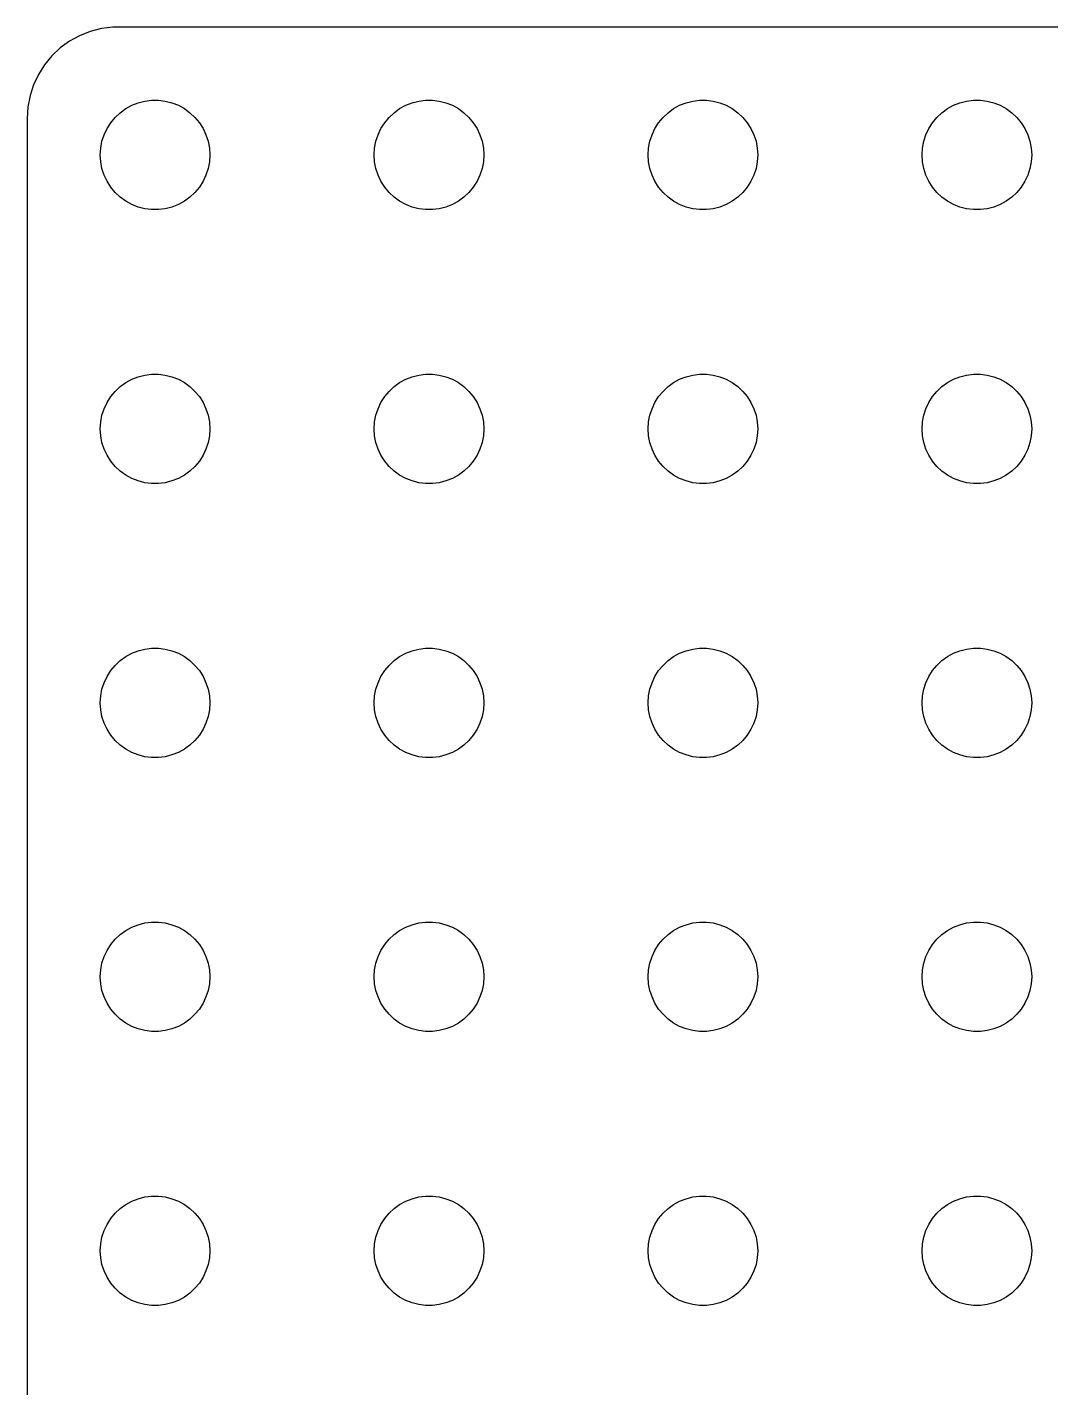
# Model space of a CAD drawing. Header units: metres. Extents: x -104 to 104, y -74 to 74.
# Drawn here: x -104.5 to -48.5, y 0 to 74.5 of the extents above; entities that cross this region are included whole.
import ezdxf

# ---------------------------------------------------------------- set-up
doc = ezdxf.new("R2010")
doc.units = ezdxf.units.M

msp = doc.modelspace()

# ---------------------------------------------------------------- linework, layer by layer
for p, q in [((-101.629, 74.0241), (-102.179, 73.7216)), ((-101.045, 74.2553), (-101.629, 74.0241)), ((-100.437, 74.4114), (-101.045, 74.2553)), ((-99.8139, 74.4901), (-100.437, 74.4114)), ((99.8139, 74.4901), (-99.8139, 74.4901)), ((-102.687, 73.3526), (-103.145, 72.9227)), ((-102.179, 73.7216), (-102.687, 73.3526)), ((-103.545, 72.4389), (-103.882, 71.9088)), ((-103.145, 72.9227), (-103.545, 72.4389)), ((-103.882, 71.9088), (-104.149, 71.3406)), ((-104.149, 71.3406), (-104.343, 70.7434)), ((-104.461, 70.1267), (-104.5, 69.5)), ((-104.343, 70.7434), (-104.461, 70.1267)), ((-99.4123, 69.8115), (-99.1075, 70.033)), ((-99.1075, 70.033), (-98.7773, 70.2145)), ((-98.7773, 70.2145), (-98.427, 70.3532)), ((-98.427, 70.3532), (-98.0621, 70.4469)), ((-98.0621, 70.4469), (-97.6884, 70.4941)), ((-97.6884, 70.4941), (-97.3116, 70.4941)), ((-97.3116, 70.4941), (-96.9379, 70.4469)), ((-96.9379, 70.4469), (-96.573, 70.3532)), ((-96.573, 70.3532), (-96.2227, 70.2145)), ((-96.2227, 70.2145), (-95.8925, 70.033)), ((-95.8925, 70.033), (-95.5877, 69.8115)), ((-84.4123, 69.8115), (-84.1075, 70.033)), ((-84.1075, 70.033), (-83.7773, 70.2145)), ((-83.7773, 70.2145), (-83.427, 70.3532)), ((-83.427, 70.3532), (-83.0621, 70.4469)), ((-83.0621, 70.4469), (-82.6884, 70.4941)), ((-82.6884, 70.4941), (-82.3116, 70.4941)), ((-82.3116, 70.4941), (-81.9379, 70.4469)), ((-81.9379, 70.4469), (-81.573, 70.3532)), ((-81.573, 70.3532), (-81.2227, 70.2145)), ((-81.2227, 70.2145), (-80.8925, 70.033)), ((-80.8925, 70.033), (-80.5877, 69.8115)), ((-69.4123, 69.8115), (-69.1075, 70.033)), ((-69.1075, 70.033), (-68.7773, 70.2145)), ((-68.7773, 70.2145), (-68.427, 70.3532)), ((-68.427, 70.3532), (-68.0621, 70.4469)), ((-68.0621, 70.4469), (-67.6884, 70.4941)), ((-67.6884, 70.4941), (-67.3116, 70.4941)), ((-67.3116, 70.4941), (-66.9379, 70.4469)), ((-66.9379, 70.4469), (-66.573, 70.3532)), ((-66.573, 70.3532), (-66.2227, 70.2145)), ((-66.2227, 70.2145), (-65.8925, 70.033)), ((-65.8925, 70.033), (-65.5877, 69.8115)), ((-54.4123, 69.8115), (-54.1075, 70.033)), ((-54.1075, 70.033), (-53.7773, 70.2145)), ((-53.7773, 70.2145), (-53.427, 70.3532)), ((-53.427, 70.3532), (-53.0621, 70.4469)), ((-53.0621, 70.4469), (-52.6884, 70.4941)), ((-52.6884, 70.4941), (-52.3116, 70.4941)), ((-52.3116, 70.4941), (-51.9379, 70.4469)), ((-51.9379, 70.4469), (-51.5729, 70.3532)), ((-51.5729, 70.3532), (-51.2227, 70.2145)), ((-51.2227, 70.2145), (-50.8925, 70.033)), ((-50.8925, 70.033), (-50.5877, 69.8115)), ((-104.5, 69.5), (-104.5, -69.5)), ((-99.927, 69.2634), (-99.6869, 69.5536)), ((-99.6869, 69.5536), (-99.4123, 69.8115)), ((-95.5877, 69.8115), (-95.3131, 69.5536)), ((-95.3131, 69.5536), (-95.073, 69.2634)), ((-84.927, 69.2634), (-84.6869, 69.5536)), ((-84.6869, 69.5536), (-84.4123, 69.8115)), ((-80.5877, 69.8115), (-80.3131, 69.5536)), ((-80.3131, 69.5536), (-80.073, 69.2634)), ((-69.927, 69.2634), (-69.6869, 69.5536)), ((-69.6869, 69.5536), (-69.4123, 69.8115)), ((-65.5877, 69.8115), (-65.3131, 69.5536)), ((-65.3131, 69.5536), (-65.073, 69.2634)), ((-54.927, 69.2634), (-54.6869, 69.5536)), ((-54.6869, 69.5536), (-54.4123, 69.8115)), ((-50.5877, 69.8115), (-50.3131, 69.5536)), ((-50.3131, 69.5536), (-50.0729, 69.2634)), ((-100.406, 68.2461), (-100.289, 68.6044)), ((-100.289, 68.6044), (-100.129, 68.9453)), ((-100.129, 68.9453), (-99.927, 69.2634)), ((-95.073, 69.2634), (-94.8711, 68.9453)), ((-94.8711, 68.9453), (-94.7107, 68.6044)), ((-94.7107, 68.6044), (-94.5943, 68.2461)), ((-85.4057, 68.2461), (-85.2893, 68.6044)), ((-85.2893, 68.6044), (-85.1289, 68.9453)), ((-85.1289, 68.9453), (-84.927, 69.2634)), ((-80.073, 69.2634), (-79.8711, 68.9453)), ((-79.8711, 68.9453), (-79.7107, 68.6044)), ((-79.7107, 68.6044), (-79.5943, 68.2461)), ((-70.4057, 68.2461), (-70.2893, 68.6044)), ((-70.2893, 68.6044), (-70.1289, 68.9453)), ((-70.1289, 68.9453), (-69.927, 69.2634)), ((-65.073, 69.2634), (-64.8711, 68.9453)), ((-64.8711, 68.9453), (-64.7107, 68.6044)), ((-64.7107, 68.6044), (-64.5943, 68.2461)), ((-55.4057, 68.2461), (-55.2893, 68.6044)), ((-55.2893, 68.6044), (-55.1289, 68.9453)), ((-55.1289, 68.9453), (-54.927, 69.2634)), ((-50.0729, 69.2634), (-49.8711, 68.9453)), ((-49.8711, 68.9453), (-49.7107, 68.6044)), ((-49.7107, 68.6044), (-49.5942, 68.2461)), ((-100.5, 67.5), (-100.476, 67.876)), ((-100.476, 67.876), (-100.406, 68.2461)), ((-94.5943, 68.2461), (-94.5237, 67.876)), ((-94.5237, 67.876), (-94.5, 67.5)), ((-85.5, 67.5), (-85.4763, 67.876)), ((-85.4763, 67.876), (-85.4057, 68.2461)), ((-79.5943, 68.2461), (-79.5237, 67.876)), ((-79.5237, 67.876), (-79.5, 67.5)), ((-70.5, 67.5), (-70.4763, 67.876)), ((-70.4763, 67.876), (-70.4057, 68.2461)), ((-64.5943, 68.2461), (-64.5237, 67.876)), ((-64.5237, 67.876), (-64.5, 67.5)), ((-55.5, 67.5), (-55.4763, 67.876)), ((-55.4763, 67.876), (-55.4057, 68.2461)), ((-49.5942, 68.2461), (-49.5237, 67.876)), ((-49.5237, 67.876), (-49.5, 67.5)), ((-100.476, 67.124), (-100.5, 67.5)), ((-100.406, 66.7539), (-100.476, 67.124)), ((-94.5237, 67.124), (-94.5943, 66.7539)), ((-94.5, 67.5), (-94.5237, 67.124)), ((-85.4763, 67.124), (-85.5, 67.5)), ((-85.4057, 66.7539), (-85.4763, 67.124)), ((-79.5237, 67.124), (-79.5943, 66.7539)), ((-79.5, 67.5), (-79.5237, 67.124)), ((-70.4763, 67.124), (-70.5, 67.5)), ((-70.4057, 66.7539), (-70.4763, 67.124)), ((-64.5237, 67.124), (-64.5943, 66.7539)), ((-64.5, 67.5), (-64.5237, 67.124)), ((-55.4763, 67.124), (-55.5, 67.5)), ((-55.4057, 66.7539), (-55.4763, 67.124)), ((-49.5237, 67.124), (-49.5942, 66.7539)), ((-49.5, 67.5), (-49.5237, 67.124)), ((-100.289, 66.3956), (-100.406, 66.7539)), ((-100.129, 66.0547), (-100.289, 66.3956)), ((-94.7107, 66.3956), (-94.8711, 66.0547)), ((-94.5943, 66.7539), (-94.7107, 66.3956)), ((-85.2893, 66.3956), (-85.4057, 66.7539)), ((-85.1289, 66.0547), (-85.2893, 66.3956)), ((-79.7107, 66.3956), (-79.8711, 66.0547)), ((-79.5943, 66.7539), (-79.7107, 66.3956)), ((-70.2893, 66.3956), (-70.4057, 66.7539)), ((-70.1289, 66.0547), (-70.2893, 66.3956)), ((-64.7107, 66.3956), (-64.8711, 66.0547)), ((-64.5943, 66.7539), (-64.7107, 66.3956)), ((-55.2893, 66.3956), (-55.4057, 66.7539)), ((-55.1289, 66.0547), (-55.2893, 66.3956)), ((-49.7107, 66.3956), (-49.8711, 66.0547)), ((-49.5942, 66.7539), (-49.7107, 66.3956)), ((-99.927, 65.7366), (-100.129, 66.0547)), ((-99.6869, 65.4464), (-99.927, 65.7366)), ((-95.073, 65.7366), (-95.3131, 65.4464)), ((-94.8711, 66.0547), (-95.073, 65.7366)), ((-84.927, 65.7366), (-85.1289, 66.0547)), ((-84.6869, 65.4464), (-84.927, 65.7366)), ((-80.073, 65.7366), (-80.3131, 65.4464)), ((-79.8711, 66.0547), (-80.073, 65.7366)), ((-69.927, 65.7366), (-70.1289, 66.0547)), ((-69.6869, 65.4464), (-69.927, 65.7366)), ((-65.073, 65.7366), (-65.3131, 65.4464)), ((-64.8711, 66.0547), (-65.073, 65.7366)), ((-54.927, 65.7366), (-55.1289, 66.0547)), ((-54.6869, 65.4464), (-54.927, 65.7366)), ((-50.0729, 65.7366), (-50.3131, 65.4464)), ((-49.8711, 66.0547), (-50.0729, 65.7366)), ((-99.4123, 65.1885), (-99.6869, 65.4464)), ((-99.1075, 64.967), (-99.4123, 65.1885)), ((-98.7773, 64.7855), (-99.1075, 64.967)), ((-95.8925, 64.967), (-96.2227, 64.7855)), ((-95.5877, 65.1885), (-95.8925, 64.967)), ((-95.3131, 65.4464), (-95.5877, 65.1885)), ((-84.4123, 65.1885), (-84.6869, 65.4464)), ((-84.1075, 64.967), (-84.4123, 65.1885)), ((-83.7773, 64.7855), (-84.1075, 64.967)), ((-80.8925, 64.967), (-81.2227, 64.7855)), ((-80.5877, 65.1885), (-80.8925, 64.967)), ((-80.3131, 65.4464), (-80.5877, 65.1885)), ((-69.4123, 65.1885), (-69.6869, 65.4464)), ((-69.1075, 64.967), (-69.4123, 65.1885)), ((-68.7773, 64.7855), (-69.1075, 64.967)), ((-65.8925, 64.967), (-66.2227, 64.7855)), ((-65.5877, 65.1885), (-65.8925, 64.967)), ((-65.3131, 65.4464), (-65.5877, 65.1885)), ((-54.4123, 65.1885), (-54.6869, 65.4464)), ((-54.1075, 64.967), (-54.4123, 65.1885)), ((-53.7773, 64.7855), (-54.1075, 64.967)), ((-50.8925, 64.967), (-51.2227, 64.7855)), ((-50.5877, 65.1885), (-50.8925, 64.967)), ((-50.3131, 65.4464), (-50.5877, 65.1885)), ((-98.427, 64.6468), (-98.7773, 64.7855)), ((-98.0621, 64.5531), (-98.427, 64.6468)), ((-97.6884, 64.5059), (-98.0621, 64.5531)), ((-97.3116, 64.5059), (-97.6884, 64.5059)), ((-96.9379, 64.5531), (-97.3116, 64.5059)), ((-96.573, 64.6468), (-96.9379, 64.5531)), ((-96.2227, 64.7855), (-96.573, 64.6468)), ((-83.427, 64.6468), (-83.7773, 64.7855)), ((-83.0621, 64.5531), (-83.427, 64.6468)), ((-82.6884, 64.5059), (-83.0621, 64.5531)), ((-82.3116, 64.5059), (-82.6884, 64.5059)), ((-81.9379, 64.5531), (-82.3116, 64.5059)), ((-81.573, 64.6468), (-81.9379, 64.5531)), ((-81.2227, 64.7855), (-81.573, 64.6468)), ((-68.427, 64.6468), (-68.7773, 64.7855)), ((-68.0621, 64.5531), (-68.427, 64.6468)), ((-67.6884, 64.5059), (-68.0621, 64.5531)), ((-67.3116, 64.5059), (-67.6884, 64.5059)), ((-66.9379, 64.5531), (-67.3116, 64.5059)), ((-66.573, 64.6468), (-66.9379, 64.5531)), ((-66.2227, 64.7855), (-66.573, 64.6468)), ((-53.427, 64.6468), (-53.7773, 64.7855)), ((-53.0621, 64.5531), (-53.427, 64.6468)), ((-52.6884, 64.5059), (-53.0621, 64.5531)), ((-52.3116, 64.5059), (-52.6884, 64.5059)), ((-51.9379, 64.5531), (-52.3116, 64.5059)), ((-51.5729, 64.6468), (-51.9379, 64.5531)), ((-51.2227, 64.7855), (-51.5729, 64.6468)), ((-99.1075, 55.033), (-98.7773, 55.2145)), ((-98.7773, 55.2145), (-98.427, 55.3532)), ((-98.427, 55.3532), (-98.0621, 55.4469)), ((-98.0621, 55.4469), (-97.6884, 55.4941)), ((-97.6884, 55.4941), (-97.3116, 55.4941)), ((-97.3116, 55.4941), (-96.9379, 55.4469)), ((-96.9379, 55.4469), (-96.573, 55.3532)), ((-96.573, 55.3532), (-96.2227, 55.2145)), ((-96.2227, 55.2145), (-95.8925, 55.033)), ((-84.1075, 55.033), (-83.7773, 55.2145)), ((-83.7773, 55.2145), (-83.427, 55.3532)), ((-83.427, 55.3532), (-83.0621, 55.4469)), ((-83.0621, 55.4469), (-82.6884, 55.4941)), ((-82.6884, 55.4941), (-82.3116, 55.4941)), ((-82.3116, 55.4941), (-81.9379, 55.4469)), ((-81.9379, 55.4469), (-81.573, 55.3532)), ((-81.573, 55.3532), (-81.2227, 55.2145)), ((-81.2227, 55.2145), (-80.8925, 55.033)), ((-69.1075, 55.033), (-68.7773, 55.2145)), ((-68.7773, 55.2145), (-68.427, 55.3532)), ((-68.427, 55.3532), (-68.0621, 55.4469)), ((-68.0621, 55.4469), (-67.6884, 55.4941)), ((-67.6884, 55.4941), (-67.3116, 55.4941)), ((-67.3116, 55.4941), (-66.9379, 55.4469)), ((-66.9379, 55.4469), (-66.573, 55.3532)), ((-66.573, 55.3532), (-66.2227, 55.2145)), ((-66.2227, 55.2145), (-65.8925, 55.033)), ((-54.1075, 55.033), (-53.7773, 55.2145)), ((-53.7773, 55.2145), (-53.427, 55.3532)), ((-53.427, 55.3532), (-53.0621, 55.4469)), ((-53.0621, 55.4469), (-52.6884, 55.4941)), ((-52.6884, 55.4941), (-52.3116, 55.4941)), ((-52.3116, 55.4941), (-51.9379, 55.4469)), ((-51.9379, 55.4469), (-51.5729, 55.3532)), ((-51.5729, 55.3532), (-51.2227, 55.2145)), ((-51.2227, 55.2145), (-50.8925, 55.033)), ((-99.927, 54.2634), (-99.6869, 54.5536)), ((-99.6869, 54.5536), (-99.4123, 54.8115)), ((-99.4123, 54.8115), (-99.1075, 55.033)), ((-95.8925, 55.033), (-95.5877, 54.8115)), ((-95.5877, 54.8115), (-95.3131, 54.5536)), ((-95.3131, 54.5536), (-95.073, 54.2634)), ((-84.927, 54.2634), (-84.6869, 54.5536)), ((-84.6869, 54.5536), (-84.4123, 54.8115)), ((-84.4123, 54.8115), (-84.1075, 55.033)), ((-80.8925, 55.033), (-80.5877, 54.8115)), ((-80.5877, 54.8115), (-80.3131, 54.5536)), ((-80.3131, 54.5536), (-80.073, 54.2634)), ((-69.927, 54.2634), (-69.6869, 54.5536)), ((-69.6869, 54.5536), (-69.4123, 54.8115)), ((-69.4123, 54.8115), (-69.1075, 55.033)), ((-65.8925, 55.033), (-65.5877, 54.8115)), ((-65.5877, 54.8115), (-65.3131, 54.5536)), ((-65.3131, 54.5536), (-65.073, 54.2634)), ((-54.927, 54.2634), (-54.6869, 54.5536)), ((-54.6869, 54.5536), (-54.4123, 54.8115)), ((-54.4123, 54.8115), (-54.1075, 55.033)), ((-50.8925, 55.033), (-50.5877, 54.8115)), ((-50.5877, 54.8115), (-50.3131, 54.5536)), ((-50.3131, 54.5536), (-50.0729, 54.2634)), ((-100.289, 53.6044), (-100.129, 53.9453)), ((-100.129, 53.9453), (-99.927, 54.2634)), ((-95.073, 54.2634), (-94.8711, 53.9453)), ((-94.8711, 53.9453), (-94.7107, 53.6044)), ((-85.2893, 53.6044), (-85.1289, 53.9453)), ((-85.1289, 53.9453), (-84.927, 54.2634)), ((-80.073, 54.2634), (-79.8711, 53.9453)), ((-79.8711, 53.9453), (-79.7107, 53.6044)), ((-70.2893, 53.6044), (-70.1289, 53.9453)), ((-70.1289, 53.9453), (-69.927, 54.2634)), ((-65.073, 54.2634), (-64.8711, 53.9453)), ((-64.8711, 53.9453), (-64.7107, 53.6044)), ((-55.2893, 53.6044), (-55.1289, 53.9453)), ((-55.1289, 53.9453), (-54.927, 54.2634)), ((-50.0729, 54.2634), (-49.8711, 53.9453)), ((-49.8711, 53.9453), (-49.7107, 53.6044)), ((-100.476, 52.876), (-100.406, 53.2461)), ((-100.406, 53.2461), (-100.289, 53.6044)), ((-94.7107, 53.6044), (-94.5943, 53.2461)), ((-94.5943, 53.2461), (-94.5237, 52.876)), ((-85.4763, 52.876), (-85.4057, 53.2461)), ((-85.4057, 53.2461), (-85.2893, 53.6044)), ((-79.7107, 53.6044), (-79.5943, 53.2461)), ((-79.5943, 53.2461), (-79.5237, 52.876)), ((-70.4763, 52.876), (-70.4057, 53.2461)), ((-70.4057, 53.2461), (-70.2893, 53.6044)), ((-64.7107, 53.6044), (-64.5943, 53.2461)), ((-64.5943, 53.2461), (-64.5237, 52.876)), ((-55.4763, 52.876), (-55.4057, 53.2461)), ((-55.4057, 53.2461), (-55.2893, 53.6044)), ((-49.7107, 53.6044), (-49.5942, 53.2461)), ((-49.5942, 53.2461), (-49.5237, 52.876)), ((-100.5, 52.5), (-100.476, 52.876)), ((-100.476, 52.124), (-100.5, 52.5)), ((-94.5237, 52.876), (-94.5, 52.5)), ((-94.5, 52.5), (-94.5237, 52.124)), ((-85.5, 52.5), (-85.4763, 52.876)), ((-85.4763, 52.124), (-85.5, 52.5)), ((-79.5237, 52.876), (-79.5, 52.5)), ((-79.5, 52.5), (-79.5237, 52.124)), ((-70.5, 52.5), (-70.4763, 52.876)), ((-70.4763, 52.124), (-70.5, 52.5)), ((-64.5237, 52.876), (-64.5, 52.5)), ((-64.5, 52.5), (-64.5237, 52.124)), ((-55.5, 52.5), (-55.4763, 52.876)), ((-55.4763, 52.124), (-55.5, 52.5)), ((-49.5237, 52.876), (-49.5, 52.5)), ((-49.5, 52.5), (-49.5237, 52.124)), ((-100.406, 51.7539), (-100.476, 52.124)), ((-100.289, 51.3956), (-100.406, 51.7539)), ((-94.5943, 51.7539), (-94.7107, 51.3956)), ((-94.5237, 52.124), (-94.5943, 51.7539)), ((-85.4057, 51.7539), (-85.4763, 52.124)), ((-85.2893, 51.3956), (-85.4057, 51.7539)), ((-79.5943, 51.7539), (-79.7107, 51.3956)), ((-79.5237, 52.124), (-79.5943, 51.7539)), ((-70.4057, 51.7539), (-70.4763, 52.124)), ((-70.2893, 51.3956), (-70.4057, 51.7539)), ((-64.5943, 51.7539), (-64.7107, 51.3956)), ((-64.5237, 52.124), (-64.5943, 51.7539)), ((-55.4057, 51.7539), (-55.4763, 52.124)), ((-55.2893, 51.3956), (-55.4057, 51.7539)), ((-49.5942, 51.7539), (-49.7107, 51.3956)), ((-49.5237, 52.124), (-49.5942, 51.7539)), ((-100.129, 51.0547), (-100.289, 51.3956)), ((-99.927, 50.7366), (-100.129, 51.0547)), ((-99.6869, 50.4464), (-99.927, 50.7366)), ((-95.073, 50.7366), (-95.3131, 50.4464)), ((-94.8711, 51.0547), (-95.073, 50.7366)), ((-94.7107, 51.3956), (-94.8711, 51.0547)), ((-85.1289, 51.0547), (-85.2893, 51.3956)), ((-84.927, 50.7366), (-85.1289, 51.0547)), ((-84.6869, 50.4464), (-84.927, 50.7366)), ((-80.073, 50.7366), (-80.3131, 50.4464)), ((-79.8711, 51.0547), (-80.073, 50.7366)), ((-79.7107, 51.3956), (-79.8711, 51.0547)), ((-70.1289, 51.0547), (-70.2893, 51.3956)), ((-69.927, 50.7366), (-70.1289, 51.0547)), ((-69.6869, 50.4464), (-69.927, 50.7366)), ((-65.073, 50.7366), (-65.3131, 50.4464)), ((-64.8711, 51.0547), (-65.073, 50.7366)), ((-64.7107, 51.3956), (-64.8711, 51.0547)), ((-55.1289, 51.0547), (-55.2893, 51.3956)), ((-54.927, 50.7366), (-55.1289, 51.0547)), ((-54.6869, 50.4464), (-54.927, 50.7366)), ((-50.0729, 50.7366), (-50.3131, 50.4464)), ((-49.8711, 51.0547), (-50.0729, 50.7366)), ((-49.7107, 51.3956), (-49.8711, 51.0547)), ((-99.4123, 50.1885), (-99.6869, 50.4464)), ((-99.1075, 49.967), (-99.4123, 50.1885)), ((-98.7773, 49.7855), (-99.1075, 49.967)), ((-95.8925, 49.967), (-96.2227, 49.7855)), ((-95.5877, 50.1885), (-95.8925, 49.967)), ((-95.3131, 50.4464), (-95.5877, 50.1885)), ((-84.4123, 50.1885), (-84.6869, 50.4464)), ((-84.1075, 49.967), (-84.4123, 50.1885)), ((-83.7773, 49.7855), (-84.1075, 49.967)), ((-80.8925, 49.967), (-81.2227, 49.7855)), ((-80.5877, 50.1885), (-80.8925, 49.967)), ((-80.3131, 50.4464), (-80.5877, 50.1885)), ((-69.4123, 50.1885), (-69.6869, 50.4464)), ((-69.1075, 49.967), (-69.4123, 50.1885)), ((-68.7773, 49.7855), (-69.1075, 49.967)), ((-65.8925, 49.967), (-66.2227, 49.7855)), ((-65.5877, 50.1885), (-65.8925, 49.967)), ((-65.3131, 50.4464), (-65.5877, 50.1885)), ((-54.4123, 50.1885), (-54.6869, 50.4464)), ((-54.1075, 49.967), (-54.4123, 50.1885)), ((-53.7773, 49.7855), (-54.1075, 49.967)), ((-50.8925, 49.967), (-51.2227, 49.7855)), ((-50.5877, 50.1885), (-50.8925, 49.967)), ((-50.3131, 50.4464), (-50.5877, 50.1885)), ((-98.427, 49.6468), (-98.7773, 49.7855)), ((-98.0621, 49.5531), (-98.427, 49.6468)), ((-97.6884, 49.5059), (-98.0621, 49.5531)), ((-97.3116, 49.5059), (-97.6884, 49.5059)), ((-96.9379, 49.5531), (-97.3116, 49.5059)), ((-96.573, 49.6468), (-96.9379, 49.5531)), ((-96.2227, 49.7855), (-96.573, 49.6468)), ((-83.427, 49.6468), (-83.7773, 49.7855)), ((-83.0621, 49.5531), (-83.427, 49.6468)), ((-82.6884, 49.5059), (-83.0621, 49.5531)), ((-82.3116, 49.5059), (-82.6884, 49.5059)), ((-81.9379, 49.5531), (-82.3116, 49.5059)), ((-81.573, 49.6468), (-81.9379, 49.5531)), ((-81.2227, 49.7855), (-81.573, 49.6468)), ((-68.427, 49.6468), (-68.7773, 49.7855)), ((-68.0621, 49.5531), (-68.427, 49.6468)), ((-67.6884, 49.5059), (-68.0621, 49.5531)), ((-67.3116, 49.5059), (-67.6884, 49.5059)), ((-66.9379, 49.5531), (-67.3116, 49.5059)), ((-66.573, 49.6468), (-66.9379, 49.5531)), ((-66.2227, 49.7855), (-66.573, 49.6468)), ((-53.427, 49.6468), (-53.7773, 49.7855)), ((-53.0621, 49.5531), (-53.427, 49.6468)), ((-52.6884, 49.5059), (-53.0621, 49.5531)), ((-52.3116, 49.5059), (-52.6884, 49.5059)), ((-51.9379, 49.5531), (-52.3116, 49.5059)), ((-51.5729, 49.6468), (-51.9379, 49.5531)), ((-51.2227, 49.7855), (-51.5729, 49.6468)), ((-98.7773, 40.2145), (-98.427, 40.3532)), ((-98.427, 40.3532), (-98.0621, 40.4469)), ((-98.0621, 40.4469), (-97.6884, 40.4941)), ((-97.6884, 40.4941), (-97.3116, 40.4941)), ((-97.3116, 40.4941), (-96.9379, 40.4469)), ((-96.9379, 40.4469), (-96.573, 40.3532)), ((-96.573, 40.3532), (-96.2227, 40.2145)), ((-83.7773, 40.2145), (-83.427, 40.3532)), ((-83.427, 40.3532), (-83.0621, 40.4469)), ((-83.0621, 40.4469), (-82.6884, 40.4941)), ((-82.6884, 40.4941), (-82.3116, 40.4941)), ((-82.3116, 40.4941), (-81.9379, 40.4469)), ((-81.9379, 40.4469), (-81.573, 40.3532)), ((-81.573, 40.3532), (-81.2227, 40.2145)), ((-68.7773, 40.2145), (-68.427, 40.3532)), ((-68.427, 40.3532), (-68.0621, 40.4469)), ((-68.0621, 40.4469), (-67.6884, 40.4941)), ((-67.6884, 40.4941), (-67.3116, 40.4941)), ((-67.3116, 40.4941), (-66.9379, 40.4469)), ((-66.9379, 40.4469), (-66.573, 40.3532)), ((-66.573, 40.3532), (-66.2227, 40.2145)), ((-53.7773, 40.2145), (-53.427, 40.3532)), ((-53.427, 40.3532), (-53.0621, 40.4469)), ((-53.0621, 40.4469), (-52.6884, 40.4941)), ((-52.6884, 40.4941), (-52.3116, 40.4941)), ((-52.3116, 40.4941), (-51.9379, 40.4469)), ((-51.9379, 40.4469), (-51.5729, 40.3532)), ((-51.5729, 40.3532), (-51.2227, 40.2145)), ((-99.927, 39.2634), (-99.6869, 39.5536)), ((-99.6869, 39.5536), (-99.4123, 39.8115)), ((-99.4123, 39.8115), (-99.1075, 40.033)), ((-99.1075, 40.033), (-98.7773, 40.2145)), ((-96.2227, 40.2145), (-95.8925, 40.033)), ((-95.8925, 40.033), (-95.5877, 39.8115)), ((-95.5877, 39.8115), (-95.3131, 39.5536)), ((-95.3131, 39.5536), (-95.073, 39.2634)), ((-84.927, 39.2634), (-84.6869, 39.5536)), ((-84.6869, 39.5536), (-84.4123, 39.8115)), ((-84.4123, 39.8115), (-84.1075, 40.033)), ((-84.1075, 40.033), (-83.7773, 40.2145)), ((-81.2227, 40.2145), (-80.8925, 40.033)), ((-80.8925, 40.033), (-80.5877, 39.8115)), ((-80.5877, 39.8115), (-80.3131, 39.5536)), ((-80.3131, 39.5536), (-80.073, 39.2634)), ((-69.927, 39.2634), (-69.6869, 39.5536)), ((-69.6869, 39.5536), (-69.4123, 39.8115)), ((-69.4123, 39.8115), (-69.1075, 40.033)), ((-69.1075, 40.033), (-68.7773, 40.2145)), ((-66.2227, 40.2145), (-65.8925, 40.033)), ((-65.8925, 40.033), (-65.5877, 39.8115)), ((-65.5877, 39.8115), (-65.3131, 39.5536)), ((-65.3131, 39.5536), (-65.073, 39.2634)), ((-54.927, 39.2634), (-54.6869, 39.5536)), ((-54.6869, 39.5536), (-54.4123, 39.8115)), ((-54.4123, 39.8115), (-54.1075, 40.033)), ((-54.1075, 40.033), (-53.7773, 40.2145)), ((-51.2227, 40.2145), (-50.8925, 40.033)), ((-50.8925, 40.033), (-50.5877, 39.8115)), ((-50.5877, 39.8115), (-50.3131, 39.5536)), ((-50.3131, 39.5536), (-50.0729, 39.2634)), ((-100.289, 38.6044), (-100.129, 38.9453)), ((-100.129, 38.9453), (-99.927, 39.2634)), ((-95.073, 39.2634), (-94.8711, 38.9453)), ((-94.8711, 38.9453), (-94.7107, 38.6044)), ((-85.2893, 38.6044), (-85.1289, 38.9453)), ((-85.1289, 38.9453), (-84.927, 39.2634)), ((-80.073, 39.2634), (-79.8711, 38.9453)), ((-79.8711, 38.9453), (-79.7107, 38.6044)), ((-70.2893, 38.6044), (-70.1289, 38.9453)), ((-70.1289, 38.9453), (-69.927, 39.2634)), ((-65.073, 39.2634), (-64.8711, 38.9453)), ((-64.8711, 38.9453), (-64.7107, 38.6044)), ((-55.2893, 38.6044), (-55.1289, 38.9453)), ((-55.1289, 38.9453), (-54.927, 39.2634)), ((-50.0729, 39.2634), (-49.8711, 38.9453)), ((-49.8711, 38.9453), (-49.7107, 38.6044)), ((-100.476, 37.876), (-100.406, 38.2461)), ((-100.406, 38.2461), (-100.289, 38.6044)), ((-94.7107, 38.6044), (-94.5943, 38.2461)), ((-94.5943, 38.2461), (-94.5237, 37.876)), ((-85.4763, 37.876), (-85.4057, 38.2461)), ((-85.4057, 38.2461), (-85.2893, 38.6044)), ((-79.7107, 38.6044), (-79.5943, 38.2461)), ((-79.5943, 38.2461), (-79.5237, 37.876)), ((-70.4763, 37.876), (-70.4057, 38.2461)), ((-70.4057, 38.2461), (-70.2893, 38.6044)), ((-64.7107, 38.6044), (-64.5943, 38.2461)), ((-64.5943, 38.2461), (-64.5237, 37.876)), ((-55.4763, 37.876), (-55.4057, 38.2461)), ((-55.4057, 38.2461), (-55.2893, 38.6044)), ((-49.7107, 38.6044), (-49.5942, 38.2461)), ((-49.5942, 38.2461), (-49.5237, 37.876)), ((-100.5, 37.5), (-100.476, 37.876)), ((-100.476, 37.124), (-100.5, 37.5)), ((-94.5237, 37.876), (-94.5, 37.5)), ((-94.5, 37.5), (-94.5237, 37.124)), ((-85.5, 37.5), (-85.4763, 37.876)), ((-85.4763, 37.124), (-85.5, 37.5)), ((-79.5237, 37.876), (-79.5, 37.5)), ((-79.5, 37.5), (-79.5237, 37.124)), ((-70.5, 37.5), (-70.4763, 37.876)), ((-70.4763, 37.124), (-70.5, 37.5)), ((-64.5237, 37.876), (-64.5, 37.5)), ((-64.5, 37.5), (-64.5237, 37.124)), ((-55.5, 37.5), (-55.4763, 37.876)), ((-55.4763, 37.124), (-55.5, 37.5)), ((-49.5237, 37.876), (-49.5, 37.5)), ((-49.5, 37.5), (-49.5237, 37.124)), ((-100.406, 36.7539), (-100.476, 37.124)), ((-100.289, 36.3956), (-100.406, 36.7539)), ((-94.5943, 36.7539), (-94.7107, 36.3956)), ((-94.5237, 37.124), (-94.5943, 36.7539)), ((-85.4057, 36.7539), (-85.4763, 37.124)), ((-85.2893, 36.3956), (-85.4057, 36.7539)), ((-79.5943, 36.7539), (-79.7107, 36.3956)), ((-79.5237, 37.124), (-79.5943, 36.7539)), ((-70.4057, 36.7539), (-70.4763, 37.124)), ((-70.2893, 36.3956), (-70.4057, 36.7539)), ((-64.5943, 36.7539), (-64.7107, 36.3956)), ((-64.5237, 37.124), (-64.5943, 36.7539)), ((-55.4057, 36.7539), (-55.4763, 37.124)), ((-55.2893, 36.3956), (-55.4057, 36.7539)), ((-49.5942, 36.7539), (-49.7107, 36.3956)), ((-49.5237, 37.124), (-49.5942, 36.7539)), ((-100.129, 36.0547), (-100.289, 36.3956)), ((-99.927, 35.7366), (-100.129, 36.0547)), ((-94.8711, 36.0547), (-95.073, 35.7366)), ((-94.7107, 36.3956), (-94.8711, 36.0547)), ((-85.1289, 36.0547), (-85.2893, 36.3956)), ((-84.927, 35.7366), (-85.1289, 36.0547)), ((-79.8711, 36.0547), (-80.073, 35.7366)), ((-79.7107, 36.3956), (-79.8711, 36.0547)), ((-70.1289, 36.0547), (-70.2893, 36.3956)), ((-69.927, 35.7366), (-70.1289, 36.0547)), ((-64.8711, 36.0547), (-65.073, 35.7366)), ((-64.7107, 36.3956), (-64.8711, 36.0547)), ((-55.1289, 36.0547), (-55.2893, 36.3956)), ((-54.927, 35.7366), (-55.1289, 36.0547)), ((-49.8711, 36.0547), (-50.0729, 35.7366)), ((-49.7107, 36.3956), (-49.8711, 36.0547)), ((-99.6869, 35.4464), (-99.927, 35.7366)), ((-99.4123, 35.1885), (-99.6869, 35.4464)), ((-99.1075, 34.967), (-99.4123, 35.1885)), ((-95.5877, 35.1885), (-95.8925, 34.967)), ((-95.3131, 35.4464), (-95.5877, 35.1885)), ((-95.073, 35.7366), (-95.3131, 35.4464)), ((-84.6869, 35.4464), (-84.927, 35.7366)), ((-84.4123, 35.1885), (-84.6869, 35.4464)), ((-84.1075, 34.967), (-84.4123, 35.1885)), ((-80.5877, 35.1885), (-80.8925, 34.967)), ((-80.3131, 35.4464), (-80.5877, 35.1885)), ((-80.073, 35.7366), (-80.3131, 35.4464)), ((-69.6869, 35.4464), (-69.927, 35.7366)), ((-69.4123, 35.1885), (-69.6869, 35.4464)), ((-69.1075, 34.967), (-69.4123, 35.1885)), ((-65.5877, 35.1885), (-65.8925, 34.967)), ((-65.3131, 35.4464), (-65.5877, 35.1885)), ((-65.073, 35.7366), (-65.3131, 35.4464)), ((-54.6869, 35.4464), (-54.927, 35.7366)), ((-54.4123, 35.1885), (-54.6869, 35.4464)), ((-54.1075, 34.967), (-54.4123, 35.1885)), ((-50.5877, 35.1885), (-50.8925, 34.967)), ((-50.3131, 35.4464), (-50.5877, 35.1885)), ((-50.0729, 35.7366), (-50.3131, 35.4464)), ((-98.7773, 34.7855), (-99.1075, 34.967)), ((-98.427, 34.6468), (-98.7773, 34.7855)), ((-98.0621, 34.5531), (-98.427, 34.6468)), ((-97.6884, 34.5059), (-98.0621, 34.5531)), ((-97.3116, 34.5059), (-97.6884, 34.5059)), ((-96.9379, 34.5531), (-97.3116, 34.5059)), ((-96.573, 34.6468), (-96.9379, 34.5531)), ((-96.2227, 34.7855), (-96.573, 34.6468)), ((-95.8925, 34.967), (-96.2227, 34.7855)), ((-83.7773, 34.7855), (-84.1075, 34.967)), ((-83.427, 34.6468), (-83.7773, 34.7855)), ((-83.0621, 34.5531), (-83.427, 34.6468)), ((-82.6884, 34.5059), (-83.0621, 34.5531)), ((-82.3116, 34.5059), (-82.6884, 34.5059)), ((-81.9379, 34.5531), (-82.3116, 34.5059)), ((-81.573, 34.6468), (-81.9379, 34.5531)), ((-81.2227, 34.7855), (-81.573, 34.6468)), ((-80.8925, 34.967), (-81.2227, 34.7855)), ((-68.7773, 34.7855), (-69.1075, 34.967)), ((-68.427, 34.6468), (-68.7773, 34.7855)), ((-68.0621, 34.5531), (-68.427, 34.6468)), ((-67.6884, 34.5059), (-68.0621, 34.5531)), ((-67.3116, 34.5059), (-67.6884, 34.5059)), ((-66.9379, 34.5531), (-67.3116, 34.5059)), ((-66.573, 34.6468), (-66.9379, 34.5531)), ((-66.2227, 34.7855), (-66.573, 34.6468)), ((-65.8925, 34.967), (-66.2227, 34.7855)), ((-53.7773, 34.7855), (-54.1075, 34.967)), ((-53.427, 34.6468), (-53.7773, 34.7855)), ((-53.0621, 34.5531), (-53.427, 34.6468)), ((-52.6884, 34.5059), (-53.0621, 34.5531)), ((-52.3116, 34.5059), (-52.6884, 34.5059)), ((-51.9379, 34.5531), (-52.3116, 34.5059)), ((-51.5729, 34.6468), (-51.9379, 34.5531)), ((-51.2227, 34.7855), (-51.5729, 34.6468)), ((-50.8925, 34.967), (-51.2227, 34.7855)), ((-98.7773, 25.2145), (-98.427, 25.3532)), ((-98.427, 25.3532), (-98.0621, 25.4469)), ((-98.0621, 25.4469), (-97.6884, 25.4941)), ((-97.6884, 25.4941), (-97.3116, 25.4941)), ((-97.3116, 25.4941), (-96.9379, 25.4469)), ((-96.9379, 25.4469), (-96.573, 25.3532)), ((-96.573, 25.3532), (-96.2227, 25.2145)), ((-83.7773, 25.2145), (-83.427, 25.3532)), ((-83.427, 25.3532), (-83.0621, 25.4469)), ((-83.0621, 25.4469), (-82.6884, 25.4941)), ((-82.6884, 25.4941), (-82.3116, 25.4941)), ((-82.3116, 25.4941), (-81.9379, 25.4469)), ((-81.9379, 25.4469), (-81.573, 25.3532)), ((-81.573, 25.3532), (-81.2227, 25.2145)), ((-68.7773, 25.2145), (-68.427, 25.3532)), ((-68.427, 25.3532), (-68.0621, 25.4469)), ((-68.0621, 25.4469), (-67.6884, 25.4941)), ((-67.6884, 25.4941), (-67.3116, 25.4941)), ((-67.3116, 25.4941), (-66.9379, 25.4469)), ((-66.9379, 25.4469), (-66.573, 25.3532)), ((-66.573, 25.3532), (-66.2227, 25.2145)), ((-53.7773, 25.2145), (-53.427, 25.3532)), ((-53.427, 25.3532), (-53.0621, 25.4469)), ((-53.0621, 25.4469), (-52.6884, 25.4941)), ((-52.6884, 25.4941), (-52.3116, 25.4941)), ((-52.3116, 25.4941), (-51.9379, 25.4469)), ((-51.9379, 25.4469), (-51.5729, 25.3532)), ((-51.5729, 25.3532), (-51.2227, 25.2145)), ((-99.6869, 24.5536), (-99.4123, 24.8115)), ((-99.4123, 24.8115), (-99.1075, 25.033)), ((-99.1075, 25.033), (-98.7773, 25.2145)), ((-96.2227, 25.2145), (-95.8925, 25.033)), ((-95.8925, 25.033), (-95.5877, 24.8115)), ((-95.5877, 24.8115), (-95.3131, 24.5536)), ((-84.6869, 24.5536), (-84.4123, 24.8115)), ((-84.4123, 24.8115), (-84.1075, 25.033)), ((-84.1075, 25.033), (-83.7773, 25.2145)), ((-81.2227, 25.2145), (-80.8925, 25.033)), ((-80.8925, 25.033), (-80.5877, 24.8115)), ((-80.5877, 24.8115), (-80.3131, 24.5536)), ((-69.6869, 24.5536), (-69.4123, 24.8115)), ((-69.4123, 24.8115), (-69.1075, 25.033)), ((-69.1075, 25.033), (-68.7773, 25.2145)), ((-66.2227, 25.2145), (-65.8925, 25.033)), ((-65.8925, 25.033), (-65.5877, 24.8115)), ((-65.5877, 24.8115), (-65.3131, 24.5536)), ((-54.6869, 24.5536), (-54.4123, 24.8115)), ((-54.4123, 24.8115), (-54.1075, 25.033)), ((-54.1075, 25.033), (-53.7773, 25.2145)), ((-51.2227, 25.2145), (-50.8925, 25.033)), ((-50.8925, 25.033), (-50.5877, 24.8115)), ((-50.5877, 24.8115), (-50.3131, 24.5536)), ((-100.289, 23.6044), (-100.129, 23.9453)), ((-100.129, 23.9453), (-99.927, 24.2634)), ((-99.927, 24.2634), (-99.6869, 24.5536)), ((-95.3131, 24.5536), (-95.073, 24.2634)), ((-95.073, 24.2634), (-94.8711, 23.9453)), ((-94.8711, 23.9453), (-94.7107, 23.6044)), ((-85.2893, 23.6044), (-85.1289, 23.9453)), ((-85.1289, 23.9453), (-84.927, 24.2634)), ((-84.927, 24.2634), (-84.6869, 24.5536)), ((-80.3131, 24.5536), (-80.073, 24.2634)), ((-80.073, 24.2634), (-79.8711, 23.9453)), ((-79.8711, 23.9453), (-79.7107, 23.6044)), ((-70.2893, 23.6044), (-70.1289, 23.9453)), ((-70.1289, 23.9453), (-69.927, 24.2634)), ((-69.927, 24.2634), (-69.6869, 24.5536)), ((-65.3131, 24.5536), (-65.073, 24.2634)), ((-65.073, 24.2634), (-64.8711, 23.9453)), ((-64.8711, 23.9453), (-64.7107, 23.6044)), ((-55.2893, 23.6044), (-55.1289, 23.9453)), ((-55.1289, 23.9453), (-54.927, 24.2634)), ((-54.927, 24.2634), (-54.6869, 24.5536)), ((-50.3131, 24.5536), (-50.0729, 24.2634)), ((-50.0729, 24.2634), (-49.8711, 23.9453)), ((-49.8711, 23.9453), (-49.7107, 23.6044)), ((-100.476, 22.876), (-100.406, 23.2461)), ((-100.406, 23.2461), (-100.289, 23.6044)), ((-94.7107, 23.6044), (-94.5943, 23.2461)), ((-94.5943, 23.2461), (-94.5237, 22.876)), ((-85.4763, 22.876), (-85.4057, 23.2461)), ((-85.4057, 23.2461), (-85.2893, 23.6044)), ((-79.7107, 23.6044), (-79.5943, 23.2461)), ((-79.5943, 23.2461), (-79.5237, 22.876)), ((-70.4763, 22.876), (-70.4057, 23.2461)), ((-70.4057, 23.2461), (-70.2893, 23.6044)), ((-64.7107, 23.6044), (-64.5943, 23.2461)), ((-64.5943, 23.2461), (-64.5237, 22.876)), ((-55.4763, 22.876), (-55.4057, 23.2461)), ((-55.4057, 23.2461), (-55.2893, 23.6044)), ((-49.7107, 23.6044), (-49.5942, 23.2461)), ((-49.5942, 23.2461), (-49.5237, 22.876)), ((-100.5, 22.5), (-100.476, 22.876)), ((-100.476, 22.124), (-100.5, 22.5)), ((-94.5237, 22.876), (-94.5, 22.5)), ((-94.5, 22.5), (-94.5237, 22.124)), ((-85.5, 22.5), (-85.4763, 22.876)), ((-85.4763, 22.124), (-85.5, 22.5)), ((-79.5237, 22.876), (-79.5, 22.5)), ((-79.5, 22.5), (-79.5237, 22.124)), ((-70.5, 22.5), (-70.4763, 22.876)), ((-70.4763, 22.124), (-70.5, 22.5)), ((-64.5237, 22.876), (-64.5, 22.5)), ((-64.5, 22.5), (-64.5237, 22.124)), ((-55.5, 22.5), (-55.4763, 22.876)), ((-55.4763, 22.124), (-55.5, 22.5)), ((-49.5237, 22.876), (-49.5, 22.5)), ((-49.5, 22.5), (-49.5237, 22.124)), ((-100.406, 21.7539), (-100.476, 22.124)), ((-100.289, 21.3956), (-100.406, 21.7539)), ((-94.5943, 21.7539), (-94.7107, 21.3956)), ((-94.5237, 22.124), (-94.5943, 21.7539)), ((-85.4057, 21.7539), (-85.4763, 22.124)), ((-85.2893, 21.3956), (-85.4057, 21.7539)), ((-79.5943, 21.7539), (-79.7107, 21.3956)), ((-79.5237, 22.124), (-79.5943, 21.7539)), ((-70.4057, 21.7539), (-70.4763, 22.124)), ((-70.2893, 21.3956), (-70.4057, 21.7539)), ((-64.5943, 21.7539), (-64.7107, 21.3956)), ((-64.5237, 22.124), (-64.5943, 21.7539)), ((-55.4057, 21.7539), (-55.4763, 22.124)), ((-55.2893, 21.3956), (-55.4057, 21.7539)), ((-49.5942, 21.7539), (-49.7107, 21.3956)), ((-49.5237, 22.124), (-49.5942, 21.7539)), ((-100.129, 21.0547), (-100.289, 21.3956)), ((-99.927, 20.7366), (-100.129, 21.0547)), ((-94.8711, 21.0547), (-95.073, 20.7366)), ((-94.7107, 21.3956), (-94.8711, 21.0547)), ((-85.1289, 21.0547), (-85.2893, 21.3956)), ((-84.927, 20.7366), (-85.1289, 21.0547)), ((-79.8711, 21.0547), (-80.073, 20.7366)), ((-79.7107, 21.3956), (-79.8711, 21.0547)), ((-70.1289, 21.0547), (-70.2893, 21.3956)), ((-69.927, 20.7366), (-70.1289, 21.0547)), ((-64.8711, 21.0547), (-65.073, 20.7366)), ((-64.7107, 21.3956), (-64.8711, 21.0547)), ((-55.1289, 21.0547), (-55.2893, 21.3956)), ((-54.927, 20.7366), (-55.1289, 21.0547)), ((-49.8711, 21.0547), (-50.0729, 20.7366)), ((-49.7107, 21.3956), (-49.8711, 21.0547)), ((-99.6869, 20.4464), (-99.927, 20.7366)), ((-99.4123, 20.1884), (-99.6869, 20.4464)), ((-99.1075, 19.967), (-99.4123, 20.1884)), ((-95.5877, 20.1884), (-95.8925, 19.967)), ((-95.3131, 20.4464), (-95.5877, 20.1884)), ((-95.073, 20.7366), (-95.3131, 20.4464)), ((-84.6869, 20.4464), (-84.927, 20.7366)), ((-84.4123, 20.1884), (-84.6869, 20.4464)), ((-84.1075, 19.967), (-84.4123, 20.1884)), ((-80.5877, 20.1884), (-80.8925, 19.967)), ((-80.3131, 20.4464), (-80.5877, 20.1884)), ((-80.073, 20.7366), (-80.3131, 20.4464)), ((-69.6869, 20.4464), (-69.927, 20.7366)), ((-69.4123, 20.1884), (-69.6869, 20.4464)), ((-69.1075, 19.967), (-69.4123, 20.1884)), ((-65.5877, 20.1884), (-65.8925, 19.967)), ((-65.3131, 20.4464), (-65.5877, 20.1884)), ((-65.073, 20.7366), (-65.3131, 20.4464)), ((-54.6869, 20.4464), (-54.927, 20.7366)), ((-54.4123, 20.1884), (-54.6869, 20.4464)), ((-54.1075, 19.967), (-54.4123, 20.1884)), ((-50.5877, 20.1884), (-50.8925, 19.967)), ((-50.3131, 20.4464), (-50.5877, 20.1884)), ((-50.0729, 20.7366), (-50.3131, 20.4464)), ((-98.7773, 19.7855), (-99.1075, 19.967)), ((-98.427, 19.6468), (-98.7773, 19.7855)), ((-98.0621, 19.5531), (-98.427, 19.6468)), ((-97.6884, 19.5059), (-98.0621, 19.5531)), ((-97.3116, 19.5059), (-97.6884, 19.5059)), ((-96.9379, 19.5531), (-97.3116, 19.5059)), ((-96.573, 19.6468), (-96.9379, 19.5531)), ((-96.2227, 19.7855), (-96.573, 19.6468)), ((-95.8925, 19.967), (-96.2227, 19.7855)), ((-83.7773, 19.7855), (-84.1075, 19.967)), ((-83.427, 19.6468), (-83.7773, 19.7855)), ((-83.0621, 19.5531), (-83.427, 19.6468)), ((-82.6884, 19.5059), (-83.0621, 19.5531)), ((-82.3116, 19.5059), (-82.6884, 19.5059)), ((-81.9379, 19.5531), (-82.3116, 19.5059)), ((-81.573, 19.6468), (-81.9379, 19.5531)), ((-81.2227, 19.7855), (-81.573, 19.6468)), ((-80.8925, 19.967), (-81.2227, 19.7855)), ((-68.7773, 19.7855), (-69.1075, 19.967)), ((-68.427, 19.6468), (-68.7773, 19.7855)), ((-68.0621, 19.5531), (-68.427, 19.6468)), ((-67.6884, 19.5059), (-68.0621, 19.5531)), ((-67.3116, 19.5059), (-67.6884, 19.5059)), ((-66.9379, 19.5531), (-67.3116, 19.5059)), ((-66.573, 19.6468), (-66.9379, 19.5531)), ((-66.2227, 19.7855), (-66.573, 19.6468)), ((-65.8925, 19.967), (-66.2227, 19.7855)), ((-53.7773, 19.7855), (-54.1075, 19.967)), ((-53.427, 19.6468), (-53.7773, 19.7855)), ((-53.0621, 19.5531), (-53.427, 19.6468)), ((-52.6884, 19.5059), (-53.0621, 19.5531)), ((-52.3116, 19.5059), (-52.6884, 19.5059)), ((-51.9379, 19.5531), (-52.3116, 19.5059)), ((-51.5729, 19.6468), (-51.9379, 19.5531)), ((-51.2227, 19.7855), (-51.5729, 19.6468)), ((-50.8925, 19.967), (-51.2227, 19.7855)), ((-98.427, 10.3532), (-98.0621, 10.4469)), ((-98.0621, 10.4469), (-97.6884, 10.4941)), ((-97.6884, 10.4941), (-97.3116, 10.4941)), ((-97.3116, 10.4941), (-96.9379, 10.4469)), ((-96.9379, 10.4469), (-96.573, 10.3532)), ((-83.427, 10.3532), (-83.0621, 10.4469)), ((-83.0621, 10.4469), (-82.6884, 10.4941)), ((-82.6884, 10.4941), (-82.3116, 10.4941)), ((-82.3116, 10.4941), (-81.9379, 10.4469)), ((-81.9379, 10.4469), (-81.573, 10.3532)), ((-68.427, 10.3532), (-68.0621, 10.4469)), ((-68.0621, 10.4469), (-67.6884, 10.4941)), ((-67.6884, 10.4941), (-67.3116, 10.4941)), ((-67.3116, 10.4941), (-66.9379, 10.4469)), ((-66.9379, 10.4469), (-66.573, 10.3532)), ((-53.427, 10.3532), (-53.0621, 10.4469)), ((-53.0621, 10.4469), (-52.6884, 10.4941)), ((-52.6884, 10.4941), (-52.3116, 10.4941)), ((-52.3116, 10.4941), (-51.9379, 10.4469)), ((-51.9379, 10.4469), (-51.5729, 10.3532)), ((-99.6869, 9.55363), (-99.4123, 9.81154)), ((-99.4123, 9.81154), (-99.1075, 10.033)), ((-99.1075, 10.033), (-98.7773, 10.2145)), ((-98.7773, 10.2145), (-98.427, 10.3532)), ((-96.573, 10.3532), (-96.2227, 10.2145)), ((-96.2227, 10.2145), (-95.8925, 10.033)), ((-95.8925, 10.033), (-95.5877, 9.81154)), ((-95.5877, 9.81154), (-95.3131, 9.55363)), ((-84.6869, 9.55363), (-84.4123, 9.81154)), ((-84.4123, 9.81154), (-84.1075, 10.033)), ((-84.1075, 10.033), (-83.7773, 10.2145)), ((-83.7773, 10.2145), (-83.427, 10.3532)), ((-81.573, 10.3532), (-81.2227, 10.2145)), ((-81.2227, 10.2145), (-80.8925, 10.033)), ((-80.8925, 10.033), (-80.5877, 9.81154)), ((-80.5877, 9.81154), (-80.3131, 9.55363)), ((-69.6869, 9.55363), (-69.4123, 9.81154)), ((-69.4123, 9.81154), (-69.1075, 10.033)), ((-69.1075, 10.033), (-68.7773, 10.2145)), ((-68.7773, 10.2145), (-68.427, 10.3532)), ((-66.573, 10.3532), (-66.2227, 10.2145)), ((-66.2227, 10.2145), (-65.8925, 10.033)), ((-65.8925, 10.033), (-65.5877, 9.81154)), ((-65.5877, 9.81154), (-65.3131, 9.55363)), ((-54.6869, 9.55363), (-54.4123, 9.81154)), ((-54.4123, 9.81154), (-54.1075, 10.033)), ((-54.1075, 10.033), (-53.7773, 10.2145)), ((-53.7773, 10.2145), (-53.427, 10.3532)), ((-51.5729, 10.3532), (-51.2227, 10.2145)), ((-51.2227, 10.2145), (-50.8925, 10.033)), ((-50.8925, 10.033), (-50.5877, 9.81154)), ((-50.5877, 9.81154), (-50.3131, 9.55363)), ((-100.289, 8.60437), (-100.129, 8.94525)), ((-100.129, 8.94525), (-99.927, 9.26335)), ((-99.927, 9.26335), (-99.6869, 9.55363)), ((-95.3131, 9.55363), (-95.073, 9.26335)), ((-95.073, 9.26335), (-94.8711, 8.94525)), ((-94.8711, 8.94525), (-94.7107, 8.60437)), ((-85.2893, 8.60437), (-85.1289, 8.94525)), ((-85.1289, 8.94525), (-84.927, 9.26335)), ((-84.927, 9.26335), (-84.6869, 9.55363)), ((-80.3131, 9.55363), (-80.073, 9.26335)), ((-80.073, 9.26335), (-79.8711, 8.94525)), ((-79.8711, 8.94525), (-79.7107, 8.60437)), ((-70.2893, 8.60437), (-70.1289, 8.94525)), ((-70.1289, 8.94525), (-69.927, 9.26335)), ((-69.927, 9.26335), (-69.6869, 9.55363)), ((-65.3131, 9.55363), (-65.073, 9.26335)), ((-65.073, 9.26335), (-64.8711, 8.94525)), ((-64.8711, 8.94525), (-64.7107, 8.60437)), ((-55.2893, 8.60437), (-55.1289, 8.94525)), ((-55.1289, 8.94525), (-54.927, 9.26335)), ((-54.927, 9.26335), (-54.6869, 9.55363)), ((-50.3131, 9.55363), (-50.0729, 9.26335)), ((-50.0729, 9.26335), (-49.8711, 8.94525)), ((-49.8711, 8.94525), (-49.7107, 8.60437)), ((-100.476, 7.87599), (-100.406, 8.24606)), ((-100.406, 8.24606), (-100.289, 8.60437)), ((-94.7107, 8.60437), (-94.5943, 8.24606)), ((-94.5943, 8.24606), (-94.5237, 7.87599)), ((-85.4763, 7.87599), (-85.4057, 8.24606)), ((-85.4057, 8.24606), (-85.2893, 8.60437)), ((-79.7107, 8.60437), (-79.5943, 8.24606)), ((-79.5943, 8.24606), (-79.5237, 7.87599)), ((-70.4763, 7.87599), (-70.4057, 8.24606)), ((-70.4057, 8.24606), (-70.2893, 8.60437)), ((-64.7107, 8.60437), (-64.5943, 8.24606)), ((-64.5943, 8.24606), (-64.5237, 7.87599)), ((-55.4763, 7.87599), (-55.4057, 8.24606)), ((-55.4057, 8.24606), (-55.2893, 8.60437)), ((-49.7107, 8.60437), (-49.5942, 8.24606)), ((-49.5942, 8.24606), (-49.5237, 7.87599)), ((-100.5, 7.5), (-100.476, 7.87599)), ((-100.476, 7.12399), (-100.5, 7.5)), ((-94.5237, 7.87599), (-94.5, 7.5)), ((-94.5, 7.5), (-94.5237, 7.12399)), ((-85.5, 7.5), (-85.4763, 7.87599)), ((-85.4763, 7.12399), (-85.5, 7.5)), ((-79.5237, 7.87599), (-79.5, 7.5)), ((-79.5, 7.5), (-79.5237, 7.12399)), ((-70.5, 7.5), (-70.4763, 7.87599)), ((-70.4763, 7.12399), (-70.5, 7.5)), ((-64.5237, 7.87599), (-64.5, 7.5)), ((-64.5, 7.5), (-64.5237, 7.12399)), ((-55.5, 7.5), (-55.4763, 7.87599)), ((-55.4763, 7.12399), (-55.5, 7.5)), ((-49.5237, 7.87599), (-49.5, 7.5)), ((-49.5, 7.5), (-49.5237, 7.12399)), ((-100.406, 6.75392), (-100.476, 7.12399)), ((-100.289, 6.39561), (-100.406, 6.75392)), ((-94.5943, 6.75392), (-94.7107, 6.39561)), ((-94.5237, 7.12399), (-94.5943, 6.75392)), ((-85.4057, 6.75392), (-85.4763, 7.12399)), ((-85.2893, 6.39561), (-85.4057, 6.75392)), ((-79.5943, 6.75392), (-79.7107, 6.39561)), ((-79.5237, 7.12399), (-79.5943, 6.75392)), ((-70.4057, 6.75392), (-70.4763, 7.12399)), ((-70.2893, 6.39561), (-70.4057, 6.75392)), ((-64.5943, 6.75392), (-64.7107, 6.39561)), ((-64.5237, 7.12399), (-64.5943, 6.75392)), ((-55.4057, 6.75392), (-55.4763, 7.12399)), ((-55.2893, 6.39561), (-55.4057, 6.75392)), ((-49.5942, 6.75392), (-49.7107, 6.39561)), ((-49.5237, 7.12399), (-49.5942, 6.75392)), ((-100.129, 6.05473), (-100.289, 6.39561)), ((-99.927, 5.73663), (-100.129, 6.05473)), ((-94.8711, 6.05473), (-95.073, 5.73663)), ((-94.7107, 6.39561), (-94.8711, 6.05473)), ((-85.1289, 6.05473), (-85.2893, 6.39561)), ((-84.927, 5.73663), (-85.1289, 6.05473)), ((-79.8711, 6.05473), (-80.073, 5.73663)), ((-79.7107, 6.39561), (-79.8711, 6.05473)), ((-70.1289, 6.05473), (-70.2893, 6.39561)), ((-69.927, 5.73663), (-70.1289, 6.05473)), ((-64.8711, 6.05473), (-65.073, 5.73663)), ((-64.7107, 6.39561), (-64.8711, 6.05473)), ((-55.1289, 6.05473), (-55.2893, 6.39561)), ((-54.927, 5.73663), (-55.1289, 6.05473)), ((-49.8711, 6.05473), (-50.0729, 5.73663)), ((-49.7107, 6.39561), (-49.8711, 6.05473)), ((-99.6869, 5.44635), (-99.927, 5.73663)), ((-99.4123, 5.18845), (-99.6869, 5.44635)), ((-95.3131, 5.44635), (-95.5877, 5.18845)), ((-95.073, 5.73663), (-95.3131, 5.44635)), ((-84.6869, 5.44635), (-84.927, 5.73663)), ((-84.4123, 5.18845), (-84.6869, 5.44635)), ((-80.3131, 5.44635), (-80.5877, 5.18845)), ((-80.073, 5.73663), (-80.3131, 5.44635)), ((-69.6869, 5.44635), (-69.927, 5.73663)), ((-69.4123, 5.18845), (-69.6869, 5.44635)), ((-65.3131, 5.44635), (-65.5877, 5.18845)), ((-65.073, 5.73663), (-65.3131, 5.44635)), ((-54.6869, 5.44635), (-54.927, 5.73663)), ((-54.4123, 5.18845), (-54.6869, 5.44635)), ((-50.3131, 5.44635), (-50.5877, 5.18845)), ((-50.0729, 5.73663), (-50.3131, 5.44635)), ((-99.1075, 4.96701), (-99.4123, 5.18845)), ((-98.7773, 4.78551), (-99.1075, 4.96701)), ((-98.427, 4.64682), (-98.7773, 4.78551)), ((-98.0621, 4.55313), (-98.427, 4.64682)), ((-97.6884, 4.50591), (-98.0621, 4.55313)), ((-97.3116, 4.50591), (-97.6884, 4.50591)), ((-96.9379, 4.55313), (-97.3116, 4.50591)), ((-96.573, 4.64682), (-96.9379, 4.55313)), ((-96.2227, 4.78551), (-96.573, 4.64682)), ((-95.8925, 4.96701), (-96.2227, 4.78551)), ((-95.5877, 5.18845), (-95.8925, 4.96701)), ((-84.1075, 4.96701), (-84.4123, 5.18845)), ((-83.7773, 4.78551), (-84.1075, 4.96701)), ((-83.427, 4.64682), (-83.7773, 4.78551)), ((-83.0621, 4.55313), (-83.427, 4.64682)), ((-82.6884, 4.50591), (-83.0621, 4.55313)), ((-82.3116, 4.50591), (-82.6884, 4.50591)), ((-81.9379, 4.55313), (-82.3116, 4.50591)), ((-81.573, 4.64682), (-81.9379, 4.55313)), ((-81.2227, 4.78551), (-81.573, 4.64682)), ((-80.8925, 4.96701), (-81.2227, 4.78551)), ((-80.5877, 5.18845), (-80.8925, 4.96701)), ((-69.1075, 4.96701), (-69.4123, 5.18845)), ((-68.7773, 4.78551), (-69.1075, 4.96701)), ((-68.427, 4.64682), (-68.7773, 4.78551)), ((-68.0621, 4.55313), (-68.427, 4.64682)), ((-67.6884, 4.50591), (-68.0621, 4.55313)), ((-67.3116, 4.50591), (-67.6884, 4.50591)), ((-66.9379, 4.55313), (-67.3116, 4.50591)), ((-66.573, 4.64682), (-66.9379, 4.55313)), ((-66.2227, 4.78551), (-66.573, 4.64682)), ((-65.8925, 4.96701), (-66.2227, 4.78551)), ((-65.5877, 5.18845), (-65.8925, 4.96701)), ((-54.1075, 4.96701), (-54.4123, 5.18845)), ((-53.7773, 4.78551), (-54.1075, 4.96701)), ((-53.427, 4.64682), (-53.7773, 4.78551)), ((-53.0621, 4.55313), (-53.427, 4.64682)), ((-52.6884, 4.50591), (-53.0621, 4.55313)), ((-52.3116, 4.50591), (-52.6884, 4.50591)), ((-51.9379, 4.55313), (-52.3116, 4.50591)), ((-51.5729, 4.64682), (-51.9379, 4.55313)), ((-51.2227, 4.78551), (-51.5729, 4.64682)), ((-50.8925, 4.96701), (-51.2227, 4.78551)), ((-50.5877, 5.18845), (-50.8925, 4.96701))]:
    msp.add_line(p, q)

doc.saveas('drawing.dxf')
